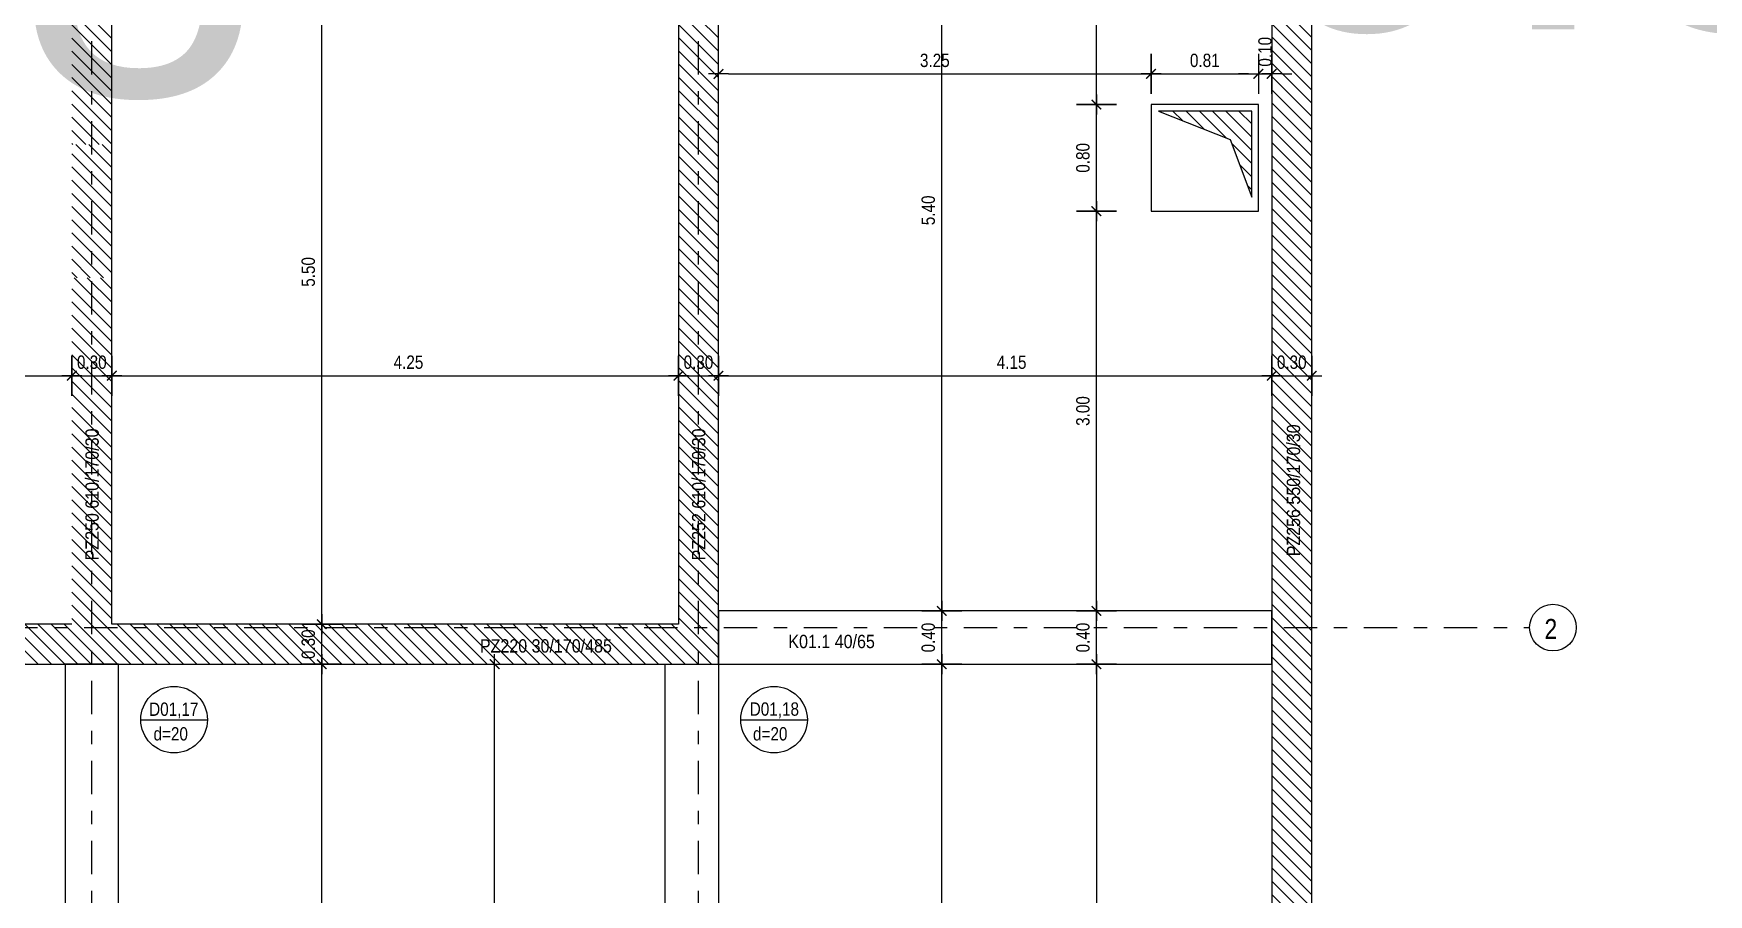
# Model space of a CAD drawing. Header units: metres. Extents: x 419734 to 420376, y 4564732 to 4565123.
# Drawn here: x 419910.51 to 419923.07, y 4565097.58 to 4565104.04 of the extents above; entities that cross this region are included whole.
import ezdxf
from ezdxf.enums import TextEntityAlignment as Align

# ---------------------------------------------------------------- set-up
doc = ezdxf.new("R2018")
doc.units = ezdxf.units.M
doc.linetypes.add('TRATTO-PUNTO', pattern=[1, 0.5, -0.25, 0, -0.25])
doc.layers.get('Defpoints').update_dxf_attribs({"color": 5})
for name, color, linetype in [('SW_ASSI', 7, 'TRATTO-PUNTO'), ('SW_DIM', 33, 'Continuous'), ('SW_MAGRONE', 2, 'Continuous'), ('SW_QUOTE', 1, 'Continuous'), ('SW_TRATTEGGIO_252', 252, 'Continuous'), ('SW_TXT_TESTI', 1, 'Continuous')]:
    doc.layers.add(name, color=color, linetype=linetype)
doc.styles.get("Standard").update_dxf_attribs({"font": 'arial.ttf'})
doc.styles.add('SWS', font='ARIALN.TTF')
doc.dimstyles.new('DIM-SW-50_m', dxfattribs={"dimtxt": 0.1, "dimasz": 0.075, "dimexe": 0.125, "dimexo": 0.125, "dimgap": 0.05, "dimtad": 1, "dimzin": 1, "dimdsep": 46, "dimtxsty": 'SWS', "dimblk1": 'D', "dimblk2": 'D', "dimsah": 1, "dimcen": 0.0075, "dimdle": 0.0625, "dimse1": 1, "dimse2": 1, "dimclrd": 256, "dimclre": 256, "dimclrt": 256, "dimazin": 0, "dimtfac": 0.75, "dimtmove": 1, "dimatfit": 3, "dimldrblk": 'D', "dimfxl": 0.125, "dimtvp": 1.5, "dimtolj": 1, "dimtzin": 0, "dimarcsym": 0})

# ---------------------------------------------------------------- blocks, each defined once
blk = doc.blocks.new('D')
for p, q in [((0, 2), (0, -2)), ((-1, 0), (1, 0))]:
    blk.add_line(p, q)
at = {"const_width": 0.141}
blk.add_lwpolyline([(0.48, 0.48), (-0.48, -0.48)], dxfattribs=at)
blk = doc.blocks.new('*D415')
at = {"layer": 'Defpoints', "color": 0, "ltscale": 0.5, "transparency": 16777216}
for p in [(419906.548, 4565101.433), (419910.798, 4565101.473), (419910.798, 4565101.442)]:
    blk.add_point(p, dxfattribs=at)
at = {"layer": 'SW_DIM', "lineweight": -2, "ltscale": 0.5, "transparency": 16777216}
blk.add_line((419906.623, 4565101.473), (419910.723, 4565101.473), dxfattribs=at)
at = {"layer": 'SW_DIM', "lineweight": -2, "ltscale": 0.5, "transparency": 16777216, "xscale": 0.075, "yscale": 0.075, "zscale": 0.075, "rotation": 180}
blk.add_blockref('D', (419906.548, 4565101.473), dxfattribs=at)
at = {"layer": 'SW_DIM', "lineweight": -2, "ltscale": 0.5, "transparency": 16777216, "xscale": 0.075, "yscale": 0.075, "zscale": 0.075}
blk.add_blockref('D', (419910.798, 4565101.473), dxfattribs=at)
at = {"layer": 'SW_DIM', "ltscale": 0.5, "transparency": 16777216, "insert": (419908.814, 4565101.574), "char_height": 0.1, "attachment_point": 5, "style": 'SWS'}
blk.add_mtext('\\A1;4.25', dxfattribs=at)
blk = doc.blocks.new('*D416')
at = {"layer": 'Defpoints', "color": 0, "ltscale": 0.5, "transparency": 16777216}
for p in [(419910.798, 4565101.442), (419911.098, 4565101.479), (419911.098, 4565101.473)]:
    blk.add_point(p, dxfattribs=at)
at = {"layer": 'SW_DIM', "lineweight": -2, "ltscale": 0.5, "transparency": 16777216}
blk.add_line((419910.873, 4565101.473), (419911.023, 4565101.473), dxfattribs=at)
at = {"layer": 'SW_DIM', "lineweight": -2, "ltscale": 0.5, "transparency": 16777216, "xscale": 0.075, "yscale": 0.075, "zscale": 0.075, "rotation": 180}
blk.add_blockref('D', (419910.798, 4565101.473), dxfattribs=at)
at = {"layer": 'SW_DIM', "lineweight": -2, "ltscale": 0.5, "transparency": 16777216, "xscale": 0.075, "yscale": 0.075, "zscale": 0.075}
blk.add_blockref('D', (419911.098, 4565101.473), dxfattribs=at)
at = {"layer": 'SW_DIM', "ltscale": 0.5, "transparency": 16777216, "insert": (419910.948, 4565101.574), "char_height": 0.1, "attachment_point": 5, "style": 'SWS'}
blk.add_mtext('\\A1;0.30', dxfattribs=at)
blk = doc.blocks.new('*D417')
at = {"layer": 'Defpoints', "color": 0, "ltscale": 0.5, "transparency": 16777216}
for p in [(419911.098, 4565101.479), (419915.348, 4565101.479), (419915.348, 4565101.473)]:
    blk.add_point(p, dxfattribs=at)
at = {"layer": 'SW_DIM', "lineweight": -2, "ltscale": 0.5, "transparency": 16777216}
blk.add_line((419911.173, 4565101.473), (419915.273, 4565101.473), dxfattribs=at)
at = {"layer": 'SW_DIM', "lineweight": -2, "ltscale": 0.5, "transparency": 16777216, "xscale": 0.075, "yscale": 0.075, "zscale": 0.075, "rotation": 180}
blk.add_blockref('D', (419911.098, 4565101.473), dxfattribs=at)
at = {"layer": 'SW_DIM', "lineweight": -2, "ltscale": 0.5, "transparency": 16777216, "xscale": 0.075, "yscale": 0.075, "zscale": 0.075}
blk.add_blockref('D', (419915.348, 4565101.473), dxfattribs=at)
at = {"layer": 'SW_DIM', "ltscale": 0.5, "transparency": 16777216, "insert": (419913.323, 4565101.574), "char_height": 0.1, "attachment_point": 5, "style": 'SWS'}
blk.add_mtext('\\A1;4.25', dxfattribs=at)
blk = doc.blocks.new('*D418')
at = {"layer": 'Defpoints', "color": 0, "ltscale": 0.5, "transparency": 16777216}
for p in [(419915.348, 4565101.479), (419915.648, 4565101.473), (419915.648, 4565101.47)]:
    blk.add_point(p, dxfattribs=at)
at = {"layer": 'SW_DIM', "lineweight": -2, "ltscale": 0.5, "transparency": 16777216}
blk.add_line((419915.423, 4565101.473), (419915.573, 4565101.473), dxfattribs=at)
at = {"layer": 'SW_DIM', "lineweight": -2, "ltscale": 0.5, "transparency": 16777216, "xscale": 0.075, "yscale": 0.075, "zscale": 0.075, "rotation": 180}
blk.add_blockref('D', (419915.348, 4565101.473), dxfattribs=at)
at = {"layer": 'SW_DIM', "lineweight": -2, "ltscale": 0.5, "transparency": 16777216, "xscale": 0.075, "yscale": 0.075, "zscale": 0.075}
blk.add_blockref('D', (419915.648, 4565101.473), dxfattribs=at)
at = {"layer": 'SW_DIM', "ltscale": 0.5, "transparency": 16777216, "insert": (419915.498, 4565101.574), "char_height": 0.1, "attachment_point": 5, "style": 'SWS'}
blk.add_mtext('\\A1;0.30', dxfattribs=at)
blk = doc.blocks.new('*D419')
at = {"layer": 'Defpoints', "color": 0, "ltscale": 0.5, "transparency": 16777216}
for p in [(419915.648, 4565101.47), (419919.798, 4565101.492), (419919.798, 4565101.473)]:
    blk.add_point(p, dxfattribs=at)
at = {"layer": 'SW_DIM', "lineweight": -2, "ltscale": 0.5, "transparency": 16777216}
blk.add_line((419915.723, 4565101.473), (419919.723, 4565101.473), dxfattribs=at)
at = {"layer": 'SW_DIM', "lineweight": -2, "ltscale": 0.5, "transparency": 16777216, "xscale": 0.075, "yscale": 0.075, "zscale": 0.075, "rotation": 180}
blk.add_blockref('D', (419915.648, 4565101.473), dxfattribs=at)
at = {"layer": 'SW_DIM', "lineweight": -2, "ltscale": 0.5, "transparency": 16777216, "xscale": 0.075, "yscale": 0.075, "zscale": 0.075}
blk.add_blockref('D', (419919.798, 4565101.473), dxfattribs=at)
at = {"layer": 'SW_DIM', "ltscale": 0.5, "transparency": 16777216, "insert": (419917.847, 4565101.574), "char_height": 0.1, "attachment_point": 5, "style": 'SWS'}
blk.add_mtext('\\A1;4.15', dxfattribs=at)
blk = doc.blocks.new('*D420')
at = {"layer": 'Defpoints', "color": 0, "ltscale": 0.5, "transparency": 16777216}
for p in [(419919.798, 4565101.492), (419920.098, 4565101.486), (419920.098, 4565101.473)]:
    blk.add_point(p, dxfattribs=at)
at = {"layer": 'SW_DIM', "lineweight": -2, "ltscale": 0.5, "transparency": 16777216}
blk.add_line((419919.873, 4565101.473), (419920.023, 4565101.473), dxfattribs=at)
at = {"layer": 'SW_DIM', "lineweight": -2, "ltscale": 0.5, "transparency": 16777216, "xscale": 0.075, "yscale": 0.075, "zscale": 0.075, "rotation": 180}
blk.add_blockref('D', (419919.798, 4565101.473), dxfattribs=at)
at = {"layer": 'SW_DIM', "lineweight": -2, "ltscale": 0.5, "transparency": 16777216, "xscale": 0.075, "yscale": 0.075, "zscale": 0.075}
blk.add_blockref('D', (419920.098, 4565101.473), dxfattribs=at)
at = {"layer": 'SW_DIM', "ltscale": 0.5, "transparency": 16777216, "insert": (419919.948, 4565101.574), "char_height": 0.1, "attachment_point": 5, "style": 'SWS'}
blk.add_mtext('\\A1;0.30', dxfattribs=at)
blk = doc.blocks.new('*D463')
at = {"layer": 'Defpoints', "color": 0, "ltscale": 0.5, "transparency": 16777216}
for p in [(419912.673, 4565099.308), (419912.679, 4565099.308), (419912.673, 4565092.558)]:
    blk.add_point(p, dxfattribs=at)
at = {"layer": 'SW_DIM', "lineweight": -2, "ltscale": 0.5, "transparency": 16777216}
blk.add_line((419912.673, 4565092.633), (419912.673, 4565099.233), dxfattribs=at)
at = {"layer": 'SW_DIM', "lineweight": -2, "ltscale": 0.5, "transparency": 16777216, "xscale": 0.075, "yscale": 0.075, "zscale": 0.075}
for p, rotation in [((419912.673, 4565099.308), 90), ((419912.673, 4565092.558), 270)]:
    blk.add_blockref('D', p, dxfattribs=dict(at, rotation=rotation))
at = {"layer": 'SW_DIM', "ltscale": 0.5, "transparency": 16777216, "insert": (419912.572, 4565096.223), "char_height": 0.1, "attachment_point": 5, "rotation": 90, "style": 'SWS'}
blk.add_mtext('\\A1;6.75', dxfattribs=at)
blk = doc.blocks.new('*D464')
at = {"layer": 'Defpoints', "color": 0, "ltscale": 0.5, "transparency": 16777216}
for p in [(419912.665, 4565099.608), (419912.673, 4565099.608), (419912.679, 4565099.308)]:
    blk.add_point(p, dxfattribs=at)
at = {"layer": 'SW_DIM', "lineweight": -2, "ltscale": 0.5, "transparency": 16777216}
blk.add_line((419912.673, 4565099.383), (419912.673, 4565099.533), dxfattribs=at)
at = {"layer": 'SW_DIM', "lineweight": -2, "ltscale": 0.5, "transparency": 16777216, "xscale": 0.075, "yscale": 0.075, "zscale": 0.075}
for p, rotation in [((419912.673, 4565099.608), 90), ((419912.673, 4565099.308), 270)]:
    blk.add_blockref('D', p, dxfattribs=dict(at, rotation=rotation))
at = {"layer": 'SW_DIM', "ltscale": 0.5, "transparency": 16777216, "insert": (419912.572, 4565099.458), "char_height": 0.1, "attachment_point": 5, "rotation": 90, "style": 'SWS'}
blk.add_mtext('\\A1;0.30', dxfattribs=at)
blk = doc.blocks.new('*D465')
at = {"layer": 'Defpoints', "color": 0, "ltscale": 0.5, "transparency": 16777216}
for p in [(419912.673, 4565105.108), (419912.679, 4565105.108), (419912.665, 4565099.608)]:
    blk.add_point(p, dxfattribs=at)
at = {"layer": 'SW_DIM', "lineweight": -2, "ltscale": 0.5, "transparency": 16777216}
blk.add_line((419912.673, 4565099.683), (419912.673, 4565105.033), dxfattribs=at)
at = {"layer": 'SW_DIM', "lineweight": -2, "ltscale": 0.5, "transparency": 16777216, "xscale": 0.075, "yscale": 0.075, "zscale": 0.075}
for p, rotation in [((419912.673, 4565105.108), 90), ((419912.673, 4565099.608), 270)]:
    blk.add_blockref('D', p, dxfattribs=dict(at, rotation=rotation))
at = {"layer": 'SW_DIM', "ltscale": 0.5, "transparency": 16777216, "insert": (419912.572, 4565102.252), "char_height": 0.1, "attachment_point": 5, "rotation": 90, "style": 'SWS'}
blk.add_mtext('\\A1;5.50', dxfattribs=at)
blk = doc.blocks.new('*D468')
at = {"layer": 'Defpoints', "color": 0, "ltscale": 0.5, "transparency": 16777216}
for p in [(419917.323, 4565099.308), (419917.329, 4565099.308), (419917.323, 4565092.558)]:
    blk.add_point(p, dxfattribs=at)
at = {"layer": 'SW_DIM', "lineweight": -2, "ltscale": 0.5, "transparency": 16777216}
blk.add_line((419917.323, 4565092.633), (419917.323, 4565099.233), dxfattribs=at)
at = {"layer": 'SW_DIM', "lineweight": -2, "ltscale": 0.5, "transparency": 16777216, "xscale": 0.075, "yscale": 0.075, "zscale": 0.075}
for p, rotation in [((419917.323, 4565099.308), 90), ((419917.323, 4565092.558), 270)]:
    blk.add_blockref('D', p, dxfattribs=dict(at, rotation=rotation))
at = {"layer": 'SW_DIM', "ltscale": 0.5, "transparency": 16777216, "insert": (419917.222, 4565096.176), "char_height": 0.1, "attachment_point": 5, "rotation": 90, "style": 'SWS'}
blk.add_mtext('\\A1;6.75', dxfattribs=at)
blk = doc.blocks.new('*D469')
at = {"layer": 'Defpoints', "color": 0, "ltscale": 0.5, "transparency": 16777216}
for p in [(419917.315, 4565099.708), (419917.323, 4565099.708), (419917.329, 4565099.308)]:
    blk.add_point(p, dxfattribs=at)
at = {"layer": 'SW_DIM', "lineweight": -2, "ltscale": 0.5, "transparency": 16777216}
blk.add_line((419917.323, 4565099.383), (419917.323, 4565099.633), dxfattribs=at)
at = {"layer": 'SW_DIM', "lineweight": -2, "ltscale": 0.5, "transparency": 16777216, "xscale": 0.075, "yscale": 0.075, "zscale": 0.075}
for p, rotation in [((419917.323, 4565099.708), 90), ((419917.323, 4565099.308), 270)]:
    blk.add_blockref('D', p, dxfattribs=dict(at, rotation=rotation))
at = {"layer": 'SW_DIM', "ltscale": 0.5, "transparency": 16777216, "insert": (419917.222, 4565099.508), "char_height": 0.1, "attachment_point": 5, "rotation": 90, "style": 'SWS'}
blk.add_mtext('\\A1;0.40', dxfattribs=at)
blk = doc.blocks.new('*D470')
at = {"layer": 'Defpoints', "color": 0, "ltscale": 0.5, "transparency": 16777216}
for p in [(419917.323, 4565105.108), (419917.329, 4565105.108), (419917.315, 4565099.708)]:
    blk.add_point(p, dxfattribs=at)
at = {"layer": 'SW_DIM', "lineweight": -2, "ltscale": 0.5, "transparency": 16777216}
blk.add_line((419917.323, 4565099.783), (419917.323, 4565105.033), dxfattribs=at)
at = {"layer": 'SW_DIM', "lineweight": -2, "ltscale": 0.5, "transparency": 16777216, "xscale": 0.075, "yscale": 0.075, "zscale": 0.075}
for p, rotation in [((419917.323, 4565105.108), 90), ((419917.323, 4565099.708), 270)]:
    blk.add_blockref('D', p, dxfattribs=dict(at, rotation=rotation))
at = {"layer": 'SW_DIM', "ltscale": 0.5, "transparency": 16777216, "insert": (419917.222, 4565102.714), "char_height": 0.1, "attachment_point": 5, "rotation": 90, "style": 'SWS'}
blk.add_mtext('\\A1;5.40', dxfattribs=at)
blk = doc.blocks.new('*U189')
h = blk.add_hatch(color=256)
h.dxf.hatch_style = 1
h.paths.add_polyline_path([(0, 0), (-0.00149, 0, 0.198912), (-0.00105, -0.00105, 0.198912), (0, -0.00149)])
h.paths.add_polyline_path([(0.00149, 0, 0.198912), (0.00105, 0.00105, 0.198912), (0, 0.00149), (0, 0)])
for p, q in [((0.01253, 0), (-0.00223, 0)), ((0, 0.00223), (0, -0.00223))]:
    blk.add_line(p, q)
blk.add_circle((0, 0), 0.00149)
at = {"color": 2, "lineweight": 30, "flags": 104}
blk.add_attdef('TRAC', text='', height=0.0025, dxfattribs=at).set_placement((0.00191, 0.00337), align=Align.TOP_LEFT)
blk = doc.blocks.new('*D490')
at = {"layer": 'Defpoints', "color": 0, "ltscale": 0.5, "transparency": 16777216}
for p in [(419919.04, 4565099.308), (419918.483, 4565095.008), (419918.893, 4565095.008)]:
    blk.add_point(p, dxfattribs=at)
at = {"layer": 'SW_DIM', "lineweight": -2, "ltscale": 0.5, "transparency": 16777216}
blk.add_line((419918.483, 4565099.233), (419918.483, 4565095.083), dxfattribs=at)
at = {"layer": 'SW_DIM', "lineweight": -2, "ltscale": 0.5, "transparency": 16777216, "xscale": 0.075, "yscale": 0.075, "zscale": 0.075}
for p, rotation in [((419918.483, 4565099.308), 90), ((419918.483, 4565095.008), 270)]:
    blk.add_blockref('D', p, dxfattribs=dict(at, rotation=rotation))
at = {"layer": 'SW_DIM', "ltscale": 0.5, "transparency": 16777216, "insert": (419918.382, 4565097.158), "char_height": 0.1, "attachment_point": 5, "rotation": 90, "style": 'SWS'}
blk.add_mtext('\\A1;4.30', dxfattribs=at)
blk = doc.blocks.new('*D527')
at = {"layer": 'Defpoints', "color": 0, "ltscale": 0.5, "transparency": 16777216}
for p in [(419918.483, 4565099.708), (419918.69, 4565099.708), (419919.04, 4565099.308)]:
    blk.add_point(p, dxfattribs=at)
at = {"layer": 'SW_DIM', "lineweight": -2, "ltscale": 0.5, "transparency": 16777216}
blk.add_line((419918.483, 4565099.383), (419918.483, 4565099.633), dxfattribs=at)
at = {"layer": 'SW_DIM', "lineweight": -2, "ltscale": 0.5, "transparency": 16777216, "xscale": 0.075, "yscale": 0.075, "zscale": 0.075}
for p, rotation in [((419918.483, 4565099.708), 90), ((419918.483, 4565099.308), 270)]:
    blk.add_blockref('D', p, dxfattribs=dict(at, rotation=rotation))
at = {"layer": 'SW_DIM', "ltscale": 0.5, "transparency": 16777216, "insert": (419918.382, 4565099.508), "char_height": 0.1, "attachment_point": 5, "rotation": 90, "style": 'SWS'}
blk.add_mtext('\\A1;0.40', dxfattribs=at)
blk = doc.blocks.new('*D528')
at = {"layer": 'Defpoints', "color": 0, "ltscale": 0.5, "transparency": 16777216}
for p in [(419918.483, 4565102.708), (419918.893, 4565102.708), (419918.69, 4565099.708)]:
    blk.add_point(p, dxfattribs=at)
at = {"layer": 'SW_DIM', "lineweight": -2, "ltscale": 0.5, "transparency": 16777216}
blk.add_line((419918.483, 4565099.783), (419918.483, 4565102.633), dxfattribs=at)
at = {"layer": 'SW_DIM', "lineweight": -2, "ltscale": 0.5, "transparency": 16777216, "xscale": 0.075, "yscale": 0.075, "zscale": 0.075}
for p, rotation in [((419918.483, 4565102.708), 90), ((419918.483, 4565099.708), 270)]:
    blk.add_blockref('D', p, dxfattribs=dict(at, rotation=rotation))
at = {"layer": 'SW_DIM', "ltscale": 0.5, "transparency": 16777216, "insert": (419918.382, 4565101.208), "char_height": 0.1, "attachment_point": 5, "rotation": 90, "style": 'SWS'}
blk.add_mtext('\\A1;3.00', dxfattribs=at)
blk = doc.blocks.new('*D529')
at = {"layer": 'Defpoints', "color": 0, "ltscale": 0.5, "transparency": 16777216}
for p in [(419918.483, 4565103.508), (419918.893, 4565103.508), (419918.893, 4565102.708)]:
    blk.add_point(p, dxfattribs=at)
at = {"layer": 'SW_DIM', "lineweight": -2, "ltscale": 0.5, "transparency": 16777216}
blk.add_line((419918.483, 4565102.783), (419918.483, 4565103.433), dxfattribs=at)
at = {"layer": 'SW_DIM', "lineweight": -2, "ltscale": 0.5, "transparency": 16777216, "xscale": 0.075, "yscale": 0.075, "zscale": 0.075}
for p, rotation in [((419918.483, 4565103.508), 90), ((419918.483, 4565102.708), 270)]:
    blk.add_blockref('D', p, dxfattribs=dict(at, rotation=rotation))
at = {"layer": 'SW_DIM', "ltscale": 0.5, "transparency": 16777216, "insert": (419918.382, 4565103.108), "char_height": 0.1, "attachment_point": 5, "rotation": 90, "style": 'SWS'}
blk.add_mtext('\\A1;0.80', dxfattribs=at)
blk = doc.blocks.new('*D530')
at = {"layer": 'Defpoints', "color": 0, "ltscale": 0.5, "transparency": 16777216}
for p in [(419918.483, 4565105.108), (419918.763, 4565105.108), (419918.893, 4565103.508)]:
    blk.add_point(p, dxfattribs=at)
at = {"layer": 'SW_DIM', "lineweight": -2, "ltscale": 0.5, "transparency": 16777216}
blk.add_line((419918.483, 4565103.583), (419918.483, 4565105.033), dxfattribs=at)
at = {"layer": 'SW_DIM', "lineweight": -2, "ltscale": 0.5, "transparency": 16777216, "xscale": 0.075, "yscale": 0.075, "zscale": 0.075}
for p, rotation in [((419918.483, 4565105.108), 90), ((419918.483, 4565103.508), 270)]:
    blk.add_blockref('D', p, dxfattribs=dict(at, rotation=rotation))
at = {"layer": 'SW_DIM', "ltscale": 0.5, "transparency": 16777216, "insert": (419918.382, 4565104.308), "char_height": 0.1, "attachment_point": 5, "rotation": 90, "style": 'SWS'}
blk.add_mtext('\\A1;1.60', dxfattribs=at)
blk = doc.blocks.new('*D531')
at = {"layer": 'Defpoints', "color": 0, "ltscale": 0.5, "transparency": 16777216}
for p in [(419918.893, 4565103.738), (419915.648, 4565103.466), (419918.893, 4565103.508)]:
    blk.add_point(p, dxfattribs=at)
at = {"layer": 'SW_DIM', "lineweight": -2, "ltscale": 0.5, "transparency": 16777216}
blk.add_line((419915.723, 4565103.738), (419918.818, 4565103.738), dxfattribs=at)
at = {"layer": 'SW_DIM', "lineweight": -2, "ltscale": 0.5, "transparency": 16777216, "xscale": 0.075, "yscale": 0.075, "zscale": 0.075, "rotation": 180}
blk.add_blockref('D', (419915.648, 4565103.738), dxfattribs=at)
at = {"layer": 'SW_DIM', "lineweight": -2, "ltscale": 0.5, "transparency": 16777216, "xscale": 0.075, "yscale": 0.075, "zscale": 0.075}
blk.add_blockref('D', (419918.893, 4565103.738), dxfattribs=at)
at = {"layer": 'SW_DIM', "ltscale": 0.5, "transparency": 16777216, "insert": (419917.271, 4565103.839), "char_height": 0.1, "attachment_point": 5, "style": 'SWS'}
blk.add_mtext('\\A1;3.25', dxfattribs=at)
blk = doc.blocks.new('*D532')
at = {"layer": 'Defpoints', "color": 0, "ltscale": 0.5, "transparency": 16777216}
for p in [(419919.698, 4565103.738), (419918.893, 4565103.508), (419919.698, 4565103.508)]:
    blk.add_point(p, dxfattribs=at)
at = {"layer": 'SW_DIM', "lineweight": -2, "ltscale": 0.5, "transparency": 16777216}
blk.add_line((419918.968, 4565103.738), (419919.623, 4565103.738), dxfattribs=at)
at = {"layer": 'SW_DIM', "lineweight": -2, "ltscale": 0.5, "transparency": 16777216, "xscale": 0.075, "yscale": 0.075, "zscale": 0.075, "rotation": 180}
blk.add_blockref('D', (419918.893, 4565103.738), dxfattribs=at)
at = {"layer": 'SW_DIM', "lineweight": -2, "ltscale": 0.5, "transparency": 16777216, "xscale": 0.075, "yscale": 0.075, "zscale": 0.075}
blk.add_blockref('D', (419919.698, 4565103.738), dxfattribs=at)
at = {"layer": 'SW_DIM', "ltscale": 0.5, "transparency": 16777216, "insert": (419919.296, 4565103.839), "char_height": 0.1, "attachment_point": 5, "style": 'SWS'}
blk.add_mtext('\\A1;0.81', dxfattribs=at)
blk = doc.blocks.new('*D533')
at = {"layer": 'Defpoints', "color": 0, "ltscale": 0.5, "transparency": 16777216}
for p in [(419919.798, 4565103.738), (419919.798, 4565103.561), (419919.698, 4565103.508)]:
    blk.add_point(p, dxfattribs=at)
at = {"layer": 'SW_DIM', "lineweight": -2, "ltscale": 0.5, "transparency": 16777216}
for p, q in [((419919.623, 4565103.738), (419919.548, 4565103.738)), ((419919.698, 4565103.738), (419919.798, 4565103.738)), ((419919.873, 4565103.738), (419919.948, 4565103.738))]:
    blk.add_line(p, q, dxfattribs=at)
at = {"layer": 'SW_DIM', "lineweight": -2, "ltscale": 0.5, "transparency": 16777216, "xscale": 0.075, "yscale": 0.075, "zscale": 0.075}
blk.add_blockref('D', (419919.698, 4565103.738), dxfattribs=at)
at = {"layer": 'SW_DIM', "lineweight": -2, "ltscale": 0.5, "transparency": 16777216, "xscale": 0.075, "yscale": 0.075, "zscale": 0.075, "rotation": 180}
blk.add_blockref('D', (419919.798, 4565103.738), dxfattribs=at)
at = {"layer": 'SW_DIM', "ltscale": 0.5, "transparency": 16777216, "insert": (419919.748, 4565103.904), "char_height": 0.1, "attachment_point": 5, "rotation": 90, "style": 'SWS'}
blk.add_mtext('\\A1;0.10', dxfattribs=at)
blk = doc.blocks.new('*D534')
at = {"layer": 'Defpoints', "color": 0, "ltscale": 0.5, "transparency": 16777216}
for p in [(419913.969, 4565099.308), (419914.331, 4565099.308), (419914.331, 4565093.458)]:
    blk.add_point(p, dxfattribs=at)
at = {"layer": 'SW_DIM', "lineweight": -2, "ltscale": 0.5, "transparency": 16777216}
blk.add_line((419913.969, 4565093.533), (419913.969, 4565099.233), dxfattribs=at)
at = {"layer": 'SW_DIM', "lineweight": -2, "ltscale": 0.5, "transparency": 16777216, "xscale": 0.075, "yscale": 0.075, "zscale": 0.075}
for p, rotation in [((419913.969, 4565099.308), 90), ((419913.969, 4565093.458), 270)]:
    blk.add_blockref('D', p, dxfattribs=dict(at, rotation=rotation))
at = {"layer": 'SW_DIM', "ltscale": 0.5, "transparency": 16777216, "insert": (419913.868, 4565096.383), "char_height": 0.1, "attachment_point": 5, "rotation": 90, "style": 'SWS'}
blk.add_mtext('\\A1;5.85', dxfattribs=at)

msp = doc.modelspace()

# ---------------------------------------------------------------- hatches: boundary and pattern name
at = {"layer": 'SW_TRATTEGGIO_252'}
h = msp.add_hatch(dxfattribs=at)
h.set_pattern_fill('_USER', color=256, scale=0.07, angle=135, pattern_type=0)
h.set_pattern_definition([(135, (419843.80018, 4565196.05052), (-0.049497475, -0.049497475), [])])
edge = h.paths.add_edge_path()
edge.add_line((419915.34817, 4565103.20843), (419915.34817, 4565099.60843))
edge.add_line((419915.34817, 4565099.60843), (419911.09817, 4565099.60843))
edge.add_line((419911.09817, 4565099.60843), (419911.09817, 4565102.20843))
edge.add_line((419911.09817, 4565102.20843), (419910.79817, 4565102.20843))
edge.add_line((419910.79817, 4565102.20843), (419910.79817, 4565099.60843))
edge.add_line((419910.79817, 4565099.60843), (419906.54817, 4565099.60843))
edge.add_line((419906.54817, 4565099.60843), (419906.54817, 4565102.20843))
edge.add_line((419906.54817, 4565102.20843), (419906.24817, 4565102.20843))
edge.add_line((419906.24817, 4565102.20843), (419906.24817, 4565099.60843))
edge.add_line((419906.24817, 4565099.60843), (419900.99817, 4565099.60843))
edge.add_line((419900.99817, 4565099.60843), (419900.99817, 4565102.20843))
edge.add_line((419900.99817, 4565102.20843), (419900.69817, 4565102.20843))
edge.add_line((419900.69817, 4565102.20843), (419900.69817, 4565099.30843))
edge.add_line((419900.69817, 4565099.30843), (419906.54817, 4565099.30843))
edge.add_line((419906.54817, 4565099.30843), (419910.79817, 4565099.30843))
edge.add_line((419910.79817, 4565099.30843), (419915.64817, 4565099.30843))
edge.add_line((419915.64817, 4565099.30843), (419915.64817, 4565103.2156))
h.paths.add_polyline_path([(419901.22317, 4565092.60843), (419900.57317, 4565092.60843), (419900.57317, 4565092.25843), (419901.22317, 4565092.25843)])
h.paths.add_polyline_path([(419876.04057, 4565099.90843), (419875.39057, 4565099.90843), (419875.39057, 4565099.25843), (419876.04057, 4565099.25843)])
h.paths.add_polyline_path([(419879.90571, 4565099.90843), (419879.25571, 4565099.90843), (419879.25571, 4565099.25843), (419879.90571, 4565099.25843)])
h.paths.add_polyline_path([(419871.97544, 4565099.90843), (419871.62544, 4565099.90843), (419871.62544, 4565099.25843), (419871.97544, 4565099.25843)])
h.paths.add_polyline_path([(419879.90571, 4565092.60843), (419879.25571, 4565092.60843), (419879.25571, 4565092.25843), (419879.90571, 4565092.25843)])
h.paths.add_polyline_path([(419895.14317, 4565092.90843), (419894.79317, 4565092.90843), (419894.79317, 4565092.25843), (419895.14317, 4565092.25843)])
h.paths.add_polyline_path([(419894.75317, 4565092.90843), (419894.40317, 4565092.90843), (419894.40317, 4565092.25843), (419894.75317, 4565092.25843)])
h.paths.add_polyline_path([(419895.14317, 4565105.40843), (419894.79317, 4565105.40843), (419894.79317, 4565104.75843), (419895.14317, 4565104.75843)])
h.paths.add_polyline_path([(419894.75317, 4565105.40843), (419894.40317, 4565105.40843), (419894.40317, 4565104.75843), (419894.75317, 4565104.75843)])
h.paths.add_polyline_path([(419896.14317, 4565105.40843), (419895.14317, 4565105.40843), (419895.14317, 4565105.10843), (419896.14317, 4565105.10843)])
h.paths.add_polyline_path([(419877.15571, 4565105.10843), (419877.15571, 4565105.40843), (419871.62544, 4565105.40843), (419871.62544, 4565099.90843), (419871.92544, 4565099.90843), (419871.92544, 4565105.10843)])
h.paths.add_polyline_path([(419881.45871, 4565105.10843), (419881.45871, 4565105.40843), (419879.85591, 4565105.40843), (419878.95571, 4565105.40843), (419878.95571, 4565105.10843)])
h.paths.add_polyline_path([(419889.20494, 4565105.10843), (419889.20494, 4565105.40843), (419885.06271, 4565105.40843), (419885.06271, 4565105.10843)])
h.paths.add_polyline_path([(419892.80894, 4565105.40843), (419892.80894, 4565105.10843), (419894.40317, 4565105.10843), (419894.40317, 4565105.40843)])
h.paths.add_polyline_path([(419897.89817, 4565105.10843), (419897.89817, 4565105.40843), (419896.14317, 4565105.40843), (419896.14317, 4565105.10843)])
h.paths.add_polyline_path([(419902.47317, 4565105.10843), (419902.47317, 4565105.40843), (419900.59837, 4565105.40843), (419900.29817, 4565105.40843), (419900.29817, 4565105.10843), (419900.59837, 4565105.10843), (419900.69817, 4565105.10843), (419900.69817, 4565103.20843), (419900.99817, 4565103.20843), (419900.99817, 4565105.10843)])
h.paths.add_polyline_path([(419907.52317, 4565105.10843), (419907.52317, 4565105.40843), (419904.87317, 4565105.40843), (419904.87317, 4565105.10843), (419906.24817, 4565105.10843), (419906.24817, 4565103.20843), (419906.54817, 4565103.20843), (419906.54817, 4565105.10843)])
h.paths.add_polyline_path([(419912.07317, 4565105.10843), (419912.07317, 4565105.40843), (419909.92317, 4565105.40843), (419909.92317, 4565105.10843), (419910.79817, 4565105.10843), (419910.79817, 4565103.20843), (419911.09817, 4565103.20843), (419911.09817, 4565105.10843)])
h.paths.add_polyline_path([(419914.47317, 4565105.40843), (419914.47317, 4565105.10843), (419915.34817, 4565105.10843), (419915.34817, 4565103.20843), (419915.64817, 4565103.2156), (419915.64817, 4565105.10843), (419915.64817, 4565105.40843)])
h.paths.add_polyline_path([(419916.52317, 4565105.10843), (419916.52317, 4565105.40843), (419915.64817, 4565105.40843), (419915.64817, 4565105.10843)])
h.paths.add_polyline_path([(419916.89817, 4565092.25843), (419916.89817, 4565092.55843), (419916.14817, 4565092.55843), (419916.14817, 4565092.25843)])
h.paths.add_polyline_path([(419919.29817, 4565092.55843), (419919.29817, 4565092.25843), (419920.09817, 4565092.25843), (419920.09817, 4565099.90843), (419920.09817, 4565105.40843), (419918.92317, 4565105.40843), (419918.92317, 4565105.10843), (419919.79817, 4565105.10843), (419919.79817, 4565092.55843)])
h.paths.add_polyline_path([(419913.99817, 4565092.55843), (419913.99817, 4565092.25843), (419915.34817, 4565092.25843), (419915.34817, 4565092.55843)])
h.paths.add_polyline_path([(419905.84817, 4565092.55843), (419905.84817, 4565092.25843), (419911.59817, 4565092.25843), (419911.59817, 4565092.55843)])
h.paths.add_polyline_path([(419903.44817, 4565092.25843), (419903.44817, 4565092.55843), (419901.22317, 4565092.55843), (419901.22317, 4565092.25843)])
h.paths.add_polyline_path([(419900.29817, 4565092.55843), (419900.29817, 4565092.25843), (419900.57317, 4565092.25843), (419900.57317, 4565092.55843)])
h.paths.add_polyline_path([(419897.89817, 4565092.25843), (419897.89817, 4565092.55843), (419896.14317, 4565092.55843), (419896.14317, 4565092.25843)])
h.paths.add_polyline_path([(419893.24367, 4565092.25843), (419893.24367, 4565092.55843), (419879.90571, 4565092.55843), (419879.90571, 4565092.25843)])
h.paths.add_polyline_path([(419874.82544, 4565092.55843), (419874.82544, 4565092.25843), (419879.25571, 4565092.25843), (419879.25571, 4565092.55843)])
h.paths.add_polyline_path([(419872.42544, 4565092.25843), (419872.42544, 4565092.55843), (419871.92544, 4565092.55843), (419871.92544, 4565099.25843), (419871.62544, 4565099.25843), (419871.62544, 4565092.25843)])
h = msp.add_hatch(dxfattribs=at)
h.set_pattern_fill('_USER', color=256, scale=0.07, angle=135, pattern_type=0)
h.set_pattern_definition([(135, (54.73055, 125.715785), (-0.0494974746831, -0.0494974746831), [])])
h.paths.add_polyline_path([(419919.64817, 4565102.81271), (419919.64817, 4565103.45843), (419918.94817, 4565103.45843), (419919.4867, 4565103.24574)])
h = msp.add_hatch(dxfattribs=at)
h.set_pattern_fill('_USER', color=256, scale=0.07, angle=135, pattern_type=0)
h.set_pattern_definition([(135, (50.1633, 115.665785), (-0.0494974746831, -0.0494974746831), [])])
h.paths.add_polyline_path([(419911.09817, 4565103.20843), (419910.79817, 4565103.20843), (419910.79817, 4565102.20843), (419911.09817, 4565102.20843)])

# ---------------------------------------------------------------- linework, layer by layer
at = {"layer": 'SW_ASSI', "ltscale": 0.5}
for points in [[(419910.94817, 4565088.73286), (419910.94817, 4565112.65489)], [(419915.49817, 4565088.73286), (419915.49817, 4565112.65489)], [(419920.09817, 4565088.73286), (419920.09817, 4565112.65489)], [(419867.08971, 4565099.58343), (419921.73249, 4565099.58343)]]:
    msp.add_lwpolyline(points, dxfattribs=at)
at = {"layer": 'SW_MAGRONE'}
for points in [[(419916.21087, 4565092.25843), (419920.09817, 4565092.25843), (419920.09817, 4565105.40843), (419915.64817, 4565105.40843)], [(419915.34817, 4565105.10843), (419915.34817, 4565099.60843), (419911.09817, 4565099.60843), (419911.09817, 4565105.10843)], [(419915.64817, 4565103.2156), (419915.64817, 4565105.10843)], [(419915.64817, 4565105.10843), (419919.79817, 4565105.10843), (419919.79817, 4565092.55843), (419916.14817, 4565092.55843)], [(419919.64817, 4565102.81271), (419919.64817, 4565103.45843), (419918.94817, 4565103.45843), (419919.4867, 4565103.24574), (419919.64817, 4565102.81271)], [(419900.69817, 4565102.20843), (419900.69817, 4565099.30843), (419906.54817, 4565099.30843), (419910.79817, 4565099.30843), (419915.64817, 4565099.30843), (419915.64817, 4565103.2156)], [(419910.79817, 4565099.60843), (419910.79817, 4565099.60843), (419906.54817, 4565099.60843), (419906.54817, 4565102.13301)]]:
    msp.add_lwpolyline(points, dxfattribs=at)
for points in [[(419919.69817, 4565103.50843), (419918.89317, 4565103.50843), (419918.89317, 4565102.70843), (419919.69817, 4565102.70843)], [(419919.79817, 4565099.70843), (419915.64817, 4565099.70843), (419915.64817, 4565099.30843), (419919.79817, 4565099.30843)], [(419911.14817, 4565099.30843), (419910.79817, 4565099.30843), (419910.74817, 4565099.30843), (419910.74817, 4565092.55843), (419911.14817, 4565092.55843)], [(419915.24817, 4565099.30843), (419915.64817, 4565099.30843), (419915.64817, 4565092.55843), (419915.24817, 4565092.55843)]]:
    msp.add_lwpolyline(points, close=True, dxfattribs=at)
at = {"layer": 'SW_TXT_TESTI'}
for points in [[(419911.31483, 4565098.89177), (419911.81483, 4565098.89177)], [(419915.81483, 4565098.89177), (419916.31483, 4565098.89177)]]:
    msp.add_lwpolyline(points, dxfattribs=at)
at = {"layer": 'SW_TXT_TESTI', "color": 1}
msp.add_circle((419921.90749, 4565099.58343), 0.175, dxfattribs=at)
at = {"layer": 'SW_TXT_TESTI'}
for centre in [(419911.56483, 4565098.89177), (419916.06483, 4565098.89177)]:
    msp.add_circle(centre, 0.25, dxfattribs=at)

# ---------------------------------------------------------------- block references
at = {"layer": 'SW_QUOTE', "ltscale": 0.5}
ref = msp.add_blockref('*U189', (419917.53669, 4565106.40302), dxfattribs=dict(at, xscale=50, yscale=50, zscale=50))
lines = msp.add_mtext('+0.55', dxfattribs={"layer": '0', "color": 2, "insert": (419917.63243, 4565106.57159), "char_height": 2.5, "attachment_point": 1})
ref.add_attrib('TRAC', '', (419917.63243, 4565106.57159), dxfattribs={"flags": 104}).embed_mtext(lines)
ref = msp.add_blockref('*U189', (419903.67189, 4565105.90825), dxfattribs=dict(at, xscale=50, yscale=50, zscale=50))
lines = msp.add_mtext('+0.58', dxfattribs={"layer": '0', "color": 2, "insert": (419903.76763, 4565106.07681), "char_height": 2.5, "attachment_point": 1})
ref.add_attrib('TRAC', '', (419903.76763, 4565106.07681), dxfattribs={"flags": 104}).embed_mtext(lines)

# ---------------------------------------------------------------- texts
at = {"layer": 'SW_TXT_TESTI', "color": 2, "style": 'SWS', "width": 1.05}
for s, p in [('PZ250 610/170/30', (419910.99982, 4565100.08734)), ('PZ252 610/170/30', (419915.54982, 4565100.08734)), ('PZ256 550/170/30', (419920.01091, 4565100.11811))]:
    msp.add_text(s, height=0.1, rotation=90, dxfattribs=at).set_placement(p)
for s, p in [('K01.1 40/65', (419916.17243, 4565099.42855)), ('PZ220 30/170/485', (419913.85906, 4565099.39534))]:
    msp.add_text(s, height=0.1, dxfattribs=at).set_placement(p)
at = {"layer": 'SW_TXT_TESTI', "color": 4, "style": 'SWS'}
msp.add_text('2', height=0.15, rotation=0.110239, dxfattribs=at).set_placement((419921.84395, 4565099.49751))
at = {"layer": 'SW_TXT_TESTI', "style": 'SWS'}
for s, p in [('D01,18', (419915.8829, 4565098.92161)), ('D01,17', (419911.37813, 4565098.92038)), ('d=20', (419911.41087, 4565098.73552)), ('d=20', (419915.90733, 4565098.73552))]:
    msp.add_text(s, height=0.1, dxfattribs=at).set_placement(p)

# ---------------------------------------------------------------- dimensions: what is measured, and where the dimension line sits
at = {"layer": 'SW_DIM', "ltscale": 0.5}
for base, p1, p2, picture, middle in [((419912.67324, 4565105.10843), (419912.66523, 4565099.60843), (419912.67905, 4565105.10843), '*D465', (419912.67324, 4565102.25212)), ((419917.32272, 4565105.10843), (419917.31471, 4565099.70843), (419917.32853, 4565105.10843), '*D470', (419917.32272, 4565102.71444)), ((419917.32272, 4565099.70843), (419917.3285, 4565099.30843), (419917.31471, 4565099.70843), '*D469', (419917.32272, 4565099.50843)), ((419912.67324, 4565099.60843), (419912.67902, 4565099.30843), (419912.66523, 4565099.60843), '*D464', (419912.67324, 4565099.45843)), ((419912.67324, 4565099.30843), (419912.67324, 4565092.55843), (419912.67902, 4565099.30843), '*D463', (419912.67324, 4565096.22348)), ((419917.32272, 4565099.30843), (419917.32272, 4565092.55843), (419917.3285, 4565099.30843), '*D468', (419917.32272, 4565096.1758))]:
    dim = msp.add_linear_dim(base=base, p1=p1, p2=p2, angle=90, dimstyle='DIM-SW-50_m', dxfattribs=at)
    dim.commit()
    dim.dimension.update_dxf_attribs({"geometry": picture, "text_midpoint": middle, "dimtype": 160})
for base, p1, p2, picture, middle in [((419918.4828, 4565105.10843), (419918.89317, 4565103.50843), (419918.76285, 4565105.10843), '*D530', (419918.38174, 4565104.30843)), ((419918.4828, 4565103.50843), (419918.89317, 4565102.70843), (419918.89317, 4565103.50843), '*D529', (419918.38174, 4565103.10843)), ((419918.4828, 4565102.70843), (419918.68953, 4565099.70843), (419918.89317, 4565102.70843), '*D528', (419918.38174, 4565101.20843)), ((419918.4828, 4565099.70843), (419919.03967, 4565099.30843), (419918.68953, 4565099.70843), '*D527', (419918.38174, 4565099.50843)), ((419913.9692, 4565099.30843), (419914.33092, 4565093.45843), (419914.33092, 4565099.30843), '*D534', (419913.86815, 4565096.38343)), ((419918.4828, 4565095.00843), (419919.03967, 4565099.30843), (419918.89317, 4565095.00843), '*D490', (419918.38174, 4565097.15843))]:
    dim = msp.add_linear_dim(base=base, p1=p1, p2=p2, angle=90, dimstyle='DIM-SW-50_m', dxfattribs=at)
    dim.commit()
    dim.dimension.update_dxf_attribs({"geometry": picture, "text_midpoint": middle})
dim = msp.add_linear_dim(base=(419919.79817, 4565103.73809), p1=(419919.69817, 4565103.50843), p2=(419919.79817, 4565103.56145), dimstyle='DIM-SW-50_m', override={"dimtmove": 2}, dxfattribs=at)
dim.commit()
dim.dimension.update_dxf_attribs({"geometry": '*D533', "text_midpoint": (419919.74817, 4565103.90385), "dimtype": 160, "text_rotation": 90})
for base, p1, p2, picture, middle in [((419918.8931675113, 4565103.7380945832), (419915.6481675104, 4565103.4663403872), (419918.8931675113, 4565103.5084321816), '*D531', (419917.2706675108, 4565103.8391518816)), ((419919.6981675113, 4565103.7380945832), (419918.8931675113, 4565103.5084321816), (419919.6981675113, 4565103.5084321816), '*D532', (419919.2956675113, 4565103.8391518816))]:
    dim = msp.add_linear_dim(base=base, p1=p1, p2=p2, dimstyle='DIM-SW-50_m', dxfattribs=at)
    dim.commit()
    dim.dimension.update_dxf_attribs({"geometry": picture, "text_midpoint": middle})
for base, p1, p2, picture, middle in [((419910.79817, 4565101.47343), (419906.54817, 4565101.43294), (419910.79817, 4565101.44234), '*D415', (419908.81367, 4565101.47343)), ((419911.09817, 4565101.47343), (419910.79817, 4565101.44234), (419911.09817, 4565101.47933), '*D416', (419910.94817, 4565101.47343)), ((419915.34817, 4565101.47343), (419911.09817, 4565101.47933), (419915.34817, 4565101.47933), '*D417', (419913.3229, 4565101.47343)), ((419915.64817, 4565101.47343), (419915.34817, 4565101.47933), (419915.64817, 4565101.47008), '*D418', (419915.49817, 4565101.47343)), ((419919.79817, 4565101.47343), (419915.64817, 4565101.47008), (419919.79817, 4565101.49211), '*D419', (419917.84656, 4565101.47343)), ((419920.09817, 4565101.47343), (419919.79817, 4565101.49211), (419920.09817, 4565101.4863), '*D420', (419919.94817, 4565101.47343))]:
    dim = msp.add_linear_dim(base=base, p1=p1, p2=p2, dimstyle='DIM-SW-50_m', dxfattribs=at)
    dim.commit()
    dim.dimension.update_dxf_attribs({"geometry": picture, "text_midpoint": middle, "dimtype": 160})

doc.saveas('drawing.dxf')
